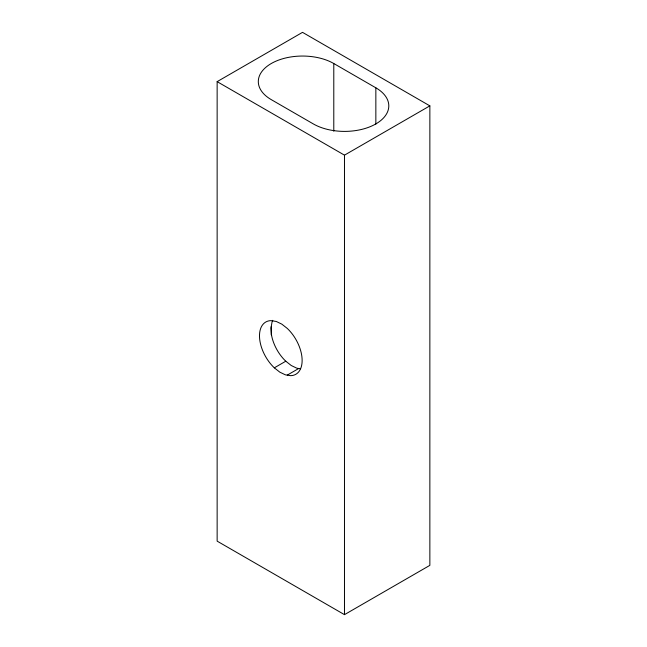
<?xml version="1.0" encoding="UTF-8"?>
<svg xmlns="http://www.w3.org/2000/svg" width="647" height="647" viewBox="0 0 647 647"><rect width="100%" height="100%" fill="white"/><g stroke="black" fill="none" stroke-linecap="round" stroke-linejoin="round"><path stroke-width="0.97" d="M217.141 81.643L302.521 32.35L429.859 105.865L429.859 565.357L344.479 614.65L217.141 541.135L217.141 81.643L344.479 155.159L429.859 105.865M274.32 367.836L279.795 372.146L285.335 374.815L290.576 375.664A30.15 17.404 60 0 0 302.06 358.373A30.15 17.404 60 0 0 287.308 328.45L281.833 324.147L276.285 321.478L271.053 320.629A30.15 17.404 60 0 0 259.568 337.92A30.15 17.404 60 0 0 274.32 367.836L285.788 361.212L291.263 365.523L296.811 368.192L300.386 368.774M287.26 375.123L298.728 368.499M375.85 87.814A44.214 25.532 0 0 1 375.85 123.917A44.214 25.532 0 0 1 313.318 123.917L271.255 99.63A44.214 25.532 0 0 1 271.255 63.527A44.214 25.532 0 0 1 333.787 63.527L375.85 87.814L375.85 124.119M344.479 155.159L344.479 614.65M333.787 63.527L333.787 131.22M271.255 326.541L271.255 334.839M285.788 361.212A30.15 17.404 60 0 1 271.457 334.717L270.988 328.053L271.983 322.295A30.15 17.404 60 0 1 272.767 320.346"/></g></svg>
